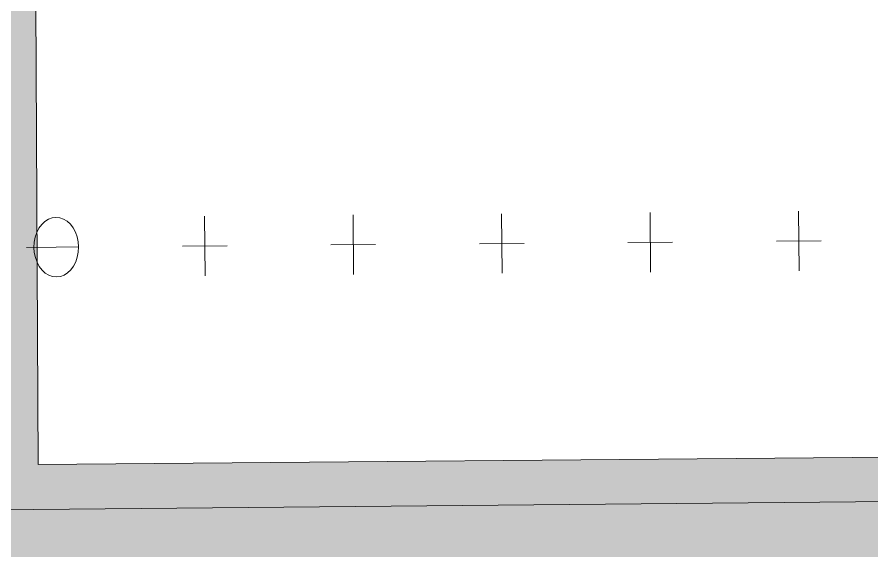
# Model space of a CAD drawing. Header units: millimetres. Extents: x 141848 to 1648660, y -821378 to -151356.
# Drawn here: x 218034 to 218609, y -271438 to -271079 of the extents above; entities that cross this region are included whole.
import ezdxf

# ---------------------------------------------------------------- set-up
doc = ezdxf.new("R2010")
doc.units = ezdxf.units.MM
doc.header["$MEASUREMENT"] = 0
doc.linetypes.add('Points tirets', pattern=[335.138881, 176.388884, -88.194442, 0, -70.555556])
doc.linetypes.add('Wipeout_Contour', pattern=[1000, 0, -1000])
for name, color, linetype in [('Divers - Dessin général', 7, 'Continuous'), ('Sols_ Dalles', 7, 'Continuous'), ('TopoAlt', 7, 'Continuous')]:
    doc.layers.add(name, color=color, linetype=linetype)

# ---------------------------------------------------------------- blocks, each defined once
blk = doc.blocks.new('Dalle_14_1', base_point=(217961.31, -273253.27))
at = {"layer": 'Sols_ Dalles', "linetype": 'Continuous', "lineweight": 0, "true_color": 0x2e271c}
blk.add_hatch(color=250, dxfattribs=at).paths.add_polyline_path([(217961.31, -273253.27, 0.415791), (219972.08, -275253.24), (252109.07, -275105.97, 0.414214), (254098.27, -273095.23), (254087.39, -271073.02, -0.001346), (254087.36, -271062.25), (253905.62, -271062.25), (253905.62, -267687.29), (253887.34, -267687.29), (253887.34, -265687.29), (250537.57, -265687.29), (250537.57, -270787.29), (250537.73, -271092.13), (250548.62, -273114.34), (220537.57, -273253.27), (220537.57, -270687.29), (220537.57, -265687.29), (219961.31, -265687.29, 0.258849), (218113.76, -267154.75, 0.098562), (217961.31, -267920.63)])
blk = doc.blocks.new('Mur_56_1', base_point=(218049.58, -271371.49))
at = {"color": 254, "linetype": 'Wipeout_Contour', "lineweight": 0, "ltscale": 1434044.950907383}
blk.add_wipeout([(218049.58, -271371.49), (250537.27, -271087.28), (250534.65, -270787.29), (218046.96, -271071.5)], dxfattribs=at).dxf.layer = 'TopoAlt'
at = {"layer": 'TopoAlt', "color": 190, "linetype": 'Continuous', "lineweight": 5, "true_color": 0x8002ff, "flags": 128}
for points in [[(218046.96, -271071.5), (218049.58, -271371.49)], [(218049.58, -271371.49), (250537.27, -271087.28)]]:
    blk.add_lwpolyline(points, dxfattribs=at)
blk = doc.blocks.new('Garde-corps_1_1')
at = {"color": 7, "linetype": 'Continuous', "lineweight": 5}
for p, q in [((218559.27, -271209.8), (218559.6, -271249.79)), ((218160.25, -271213.07), (218160.58, -271253.07)), ((218260, -271212.25), (218260.33, -271252.25)), ((218359.76, -271211.43), (218360.09, -271251.43)), ((218459.52, -271210.62), (218459.85, -271250.61)), ((218175.41, -271232.95), (218145.41, -271233.2)), ((218275.17, -271232.13), (218245.17, -271232.38)), ((218374.92, -271231.31), (218344.93, -271231.56)), ((218474.68, -271230.49), (218444.68, -271230.74)), ((218574.44, -271229.67), (218544.44, -271229.92))]:
    blk.add_line(p, q, dxfattribs=at)
at = {"color": 7, "linetype": 'Points tirets', "lineweight": 5}
blk.add_line((218040.66, -271234.06), (218075.66, -271233.77), dxfattribs=at)
at = {"color": 7, "linetype": 'Continuous', "lineweight": 5, "flags": 128}
blk.add_lwpolyline([(218060.82, -271253.89), (218063.42, -271253.57), (218065.94, -271252.64), (218068.3, -271251.15), (218070.42, -271249.13), (218072.25, -271246.65), (218073.73, -271243.79), (218074.81, -271240.62), (218075.46, -271237.24), (218075.66, -271233.77), (218075.4, -271230.3), (218074.7, -271226.94), (218073.56, -271223.79), (218072.04, -271220.94), (218070.17, -271218.49), (218068.01, -271216.51), (218065.63, -271215.06), (218063.1, -271214.18), (218060.49, -271213.89), (218057.89, -271214.22), (218055.37, -271215.14), (218053.02, -271216.63), (218050.89, -271218.65), (218049.06, -271221.13), (218047.58, -271224), (218046.51, -271227.17), (218045.86, -271230.54), (218045.66, -271234.02), (218045.91, -271237.49), (218046.62, -271240.85), (218047.75, -271244), (218049.27, -271246.84), (218051.14, -271249.29), (218053.3, -271251.27), (218055.68, -271252.73), (218058.21, -271253.61)], close=True, dxfattribs=at)
blk = doc.blocks.new('Garde-corps_3_1')
at = {"color": 7, "linetype": 'Continuous', "lineweight": 5}
for p, q in [((218559.27, -271209.8), (218559.6, -271249.79)), ((218160.25, -271213.07), (218160.58, -271253.07)), ((218260, -271212.25), (218260.33, -271252.25)), ((218359.76, -271211.43), (218360.09, -271251.43)), ((218459.52, -271210.62), (218459.85, -271250.61)), ((218175.41, -271232.95), (218145.41, -271233.2)), ((218275.17, -271232.13), (218245.17, -271232.38)), ((218374.92, -271231.31), (218344.93, -271231.56)), ((218474.68, -271230.49), (218444.68, -271230.74)), ((218574.44, -271229.67), (218544.44, -271229.92))]:
    blk.add_line(p, q, dxfattribs=at)
at = {"color": 7, "linetype": 'Points tirets', "lineweight": 5}
blk.add_line((218040.66, -271234.06), (218075.66, -271233.77), dxfattribs=at)
at = {"color": 7, "linetype": 'Continuous', "lineweight": 5, "flags": 128}
blk.add_lwpolyline([(218060.82, -271253.89), (218063.42, -271253.57), (218065.94, -271252.64), (218068.3, -271251.15), (218070.42, -271249.13), (218072.25, -271246.65), (218073.73, -271243.79), (218074.81, -271240.62), (218075.46, -271237.24), (218075.66, -271233.77), (218075.4, -271230.3), (218074.7, -271226.94), (218073.56, -271223.79), (218072.04, -271220.94), (218070.17, -271218.49), (218068.01, -271216.51), (218065.63, -271215.06), (218063.1, -271214.18), (218060.49, -271213.89), (218057.89, -271214.22), (218055.37, -271215.14), (218053.02, -271216.63), (218050.89, -271218.65), (218049.06, -271221.13), (218047.58, -271224), (218046.51, -271227.17), (218045.86, -271230.54), (218045.66, -271234.02), (218045.91, -271237.49), (218046.62, -271240.85), (218047.75, -271244), (218049.27, -271246.84), (218051.14, -271249.29), (218053.3, -271251.27), (218055.68, -271252.73), (218058.21, -271253.61)], close=True, dxfattribs=at)

msp = doc.modelspace()

# ---------------------------------------------------------------- hatches: boundary and pattern name
at = {"layer": 'Sols_ Dalles', "linetype": 'Continuous', "lineweight": 0, "true_color": 0x2e271c}
h = msp.add_hatch(color=250, dxfattribs=at)
edge = h.paths.add_edge_path()
edge.add_arc((219961.309, -273253.269), 2000, 180, 270.308426)
edge.add_line((219972.076, -275253.24), (252109.067, -275105.97))
edge.add_arc((252098.301, -273105.999), 2000, 270.308426, 360.308426)
edge.add_line((254098.272, -273095.233), (254087.386, -271073.021))
edge.add_arc((256087.357, -271062.255), 2000, 180, 180.308426, ccw=False)
edge.add_line((254087.357, -271062.255), (254087.357, -267687.294))
edge.add_line((254087.357, -267687.294), (254087.357, -265687.294))
edge.add_line((254087.357, -265687.294), (250537.569, -265687.294))
edge.add_line((250537.569, -265687.294), (250537.569, -270787.292))
edge.add_line((250537.569, -270787.292), (250537.729, -271092.129))
edge.add_line((250537.729, -271092.129), (250548.615, -273114.341))
edge.add_line((250548.615, -273114.341), (220537.569, -273253.269))
edge.add_line((220537.569, -273253.269), (220537.569, -270687.294))
edge.add_line((220537.569, -270687.294), (220537.569, -265687.294))
edge.add_line((220537.569, -265687.294), (219961.309, -265687.294))
edge.add_arc((220359.867, -268085.851), 2431.445, 99.434374, 157.484062)
edge.add_arc((219961.309, -267920.633), 2000, 157.484062, 180)
edge.add_line((217961.309, -267920.633), (217961.309, -273253.269))

# ---------------------------------------------------------------- block references
at = {"layer": 'Sols_ Dalles', "color": 250, "linetype": 'Continuous', "lineweight": 5, "true_color": 0x1f1f1f}
msp.add_blockref('Dalle_14_1', (217961.309, -273253.269), dxfattribs=at)

# ---------------------------------------------------------------- next in the draw order: block references
at = {"layer": 'TopoAlt', "color": 211, "lineweight": 5, "true_color": 0xfe55ff}
msp.add_blockref('Mur_56_1', (218049.581, -271371.493), dxfattribs=at)

# ---------------------------------------------------------------- next in the draw order: wipeouts: each hides what was drawn before it
at = {"color": 254, "linetype": 'Wipeout_Contour', "lineweight": 0, "ltscale": 1438589.353908819}
msp.add_wipeout([(253886.348, -270769.248), (218046.952, -271070.502), (218048.617, -271379.892), (253886.294, -271069.253)], dxfattribs=at).dxf.layer = 'TopoAlt'

# ---------------------------------------------------------------- next in the draw order: linework, layer by layer
at = {"layer": 'Divers - Dessin général', "color": 14, "linetype": 'Continuous', "lineweight": 5, "true_color": 0x990000}
msp.add_lwpolyline([(254205.676, -163437.635), (254186.294, -271067.638), (152856.388, -272027.634), (152839.018, -197317.635), (152835.676, -163437.635)], close=True, dxfattribs=at)
at = {"layer": 'TopoAlt', "color": 7, "linetype": 'Continuous', "lineweight": 5, "flags": 128}
msp.add_lwpolyline([(253886.348, -270769.248), (218046.952, -271070.502), (218048.617, -271379.892), (253886.294, -271069.253)], close=True, dxfattribs=at)

# ---------------------------------------------------------------- next in the draw order: block references
at = {"color": 7, "linetype": 'Continuous', "lineweight": 5}
for name in ['Garde-corps_1_1', 'Garde-corps_3_1']:
    msp.add_blockref(name, (0, 0), dxfattribs=at)

doc.saveas('drawing.dxf')
